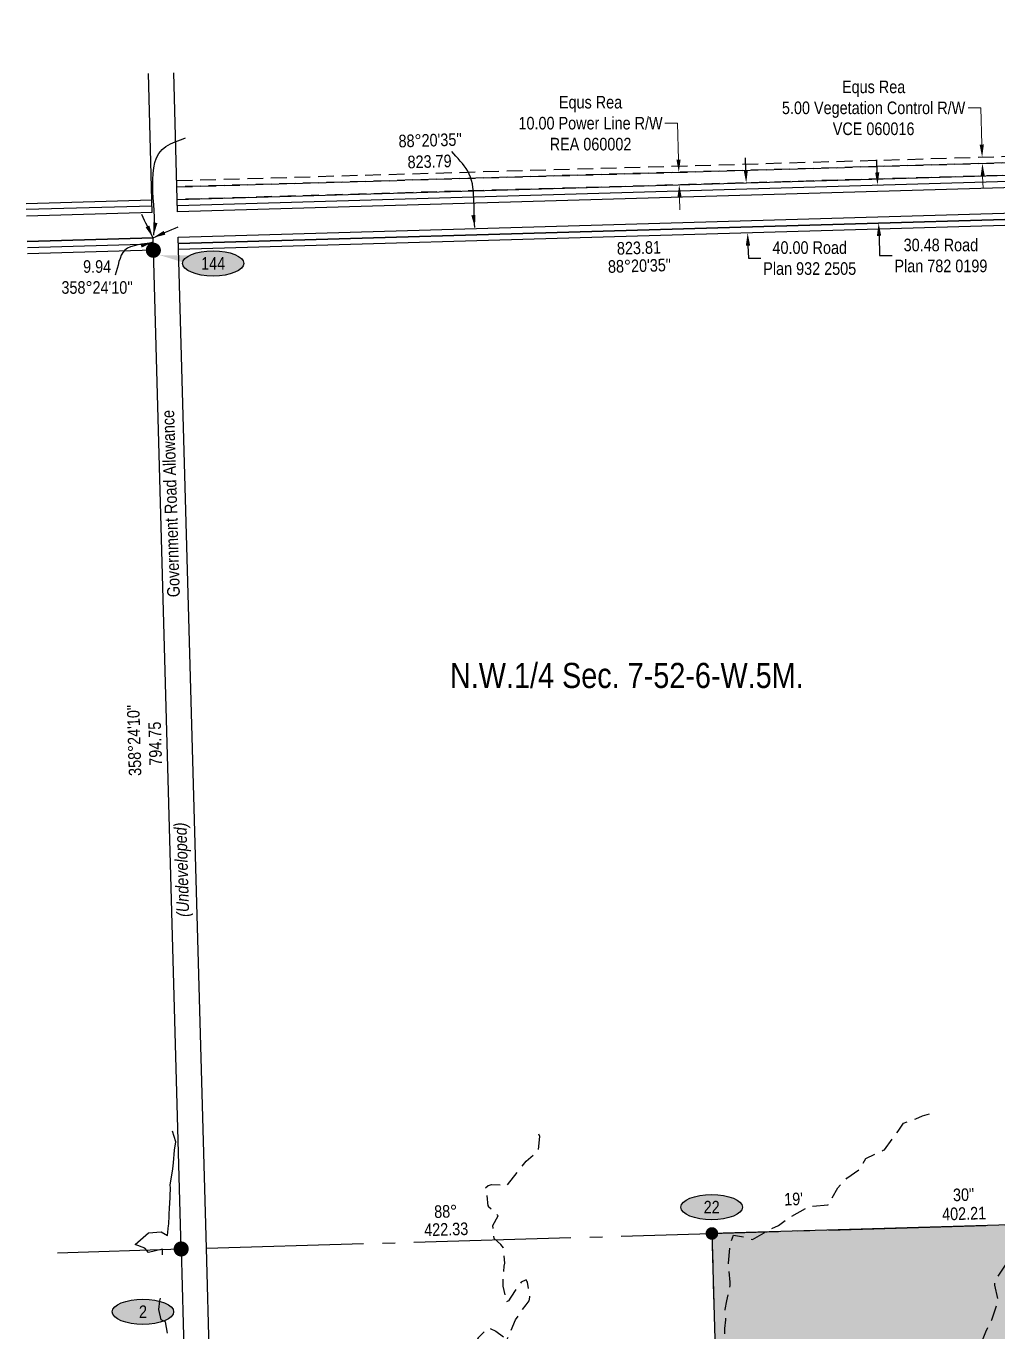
# Model space of a CAD drawing. Extents: x 637633 to 644092, y 5921573 to 5931294.
# Drawn here: x 640156 to 640928, y 5927222 to 5928261 of the extents above; entities that cross this region are included whole.
import ezdxf
from ezdxf.enums import TextEntityAlignment as Align

# ---------------------------------------------------------------- set-up
doc = ezdxf.new("R2010")
doc.units = 0
doc.header["$LTSCALE"] = 5
for name, pattern in [('DASHED2', [3.75, 2.5, -1.25]), ('foc-FLOWLINE', [3.75, 2.5, -1.25]), ('foc-LSD', [8, 5, -3]), ('foc-QUARTERLINE', [33, 25, -3, 2, -3])]:
    doc.linetypes.add(name, pattern=pattern)
for name, color, linetype in [('C-SYMBOL', 7, 'Continuous'), ('Contour_Line_Intermediate', 254, 'Continuous'), ('Contour_Line_Major', 254, 'Continuous'), ('F-EZE', 190, 'foc-FLOWLINE'), ('F-VCE', 190, 'foc-FLOWLINE'), ('L-BD', 7, 'Continuous'), ('L-BD1', 253, 'Continuous'), ('L-MON', 1, 'Continuous'), ('L-QSEC', 8, 'foc-QUARTERLINE'), ('L-ROAD-T', 7, 'Continuous'), ('L-SEC', 7, 'Continuous'), ('L-SECTION-LSD', 7, 'foc-LSD'), ('L-TITLEDB', 4, 'Continuous'), ('L-TITLEDB-T', 4, 'Continuous'), ('P-ELEVATION', 7, 'Continuous'), ('P-PROPOSED', 10, 'Continuous'), ('P-PROPOSED-H', 21, 'Continuous')]:
    doc.layers.add(name, color=color, linetype=linetype)
for name, color, linetype, lineweight in [('F-EZE-T', 190, 'Continuous', 9), ('F-VCE-T', 190, 'Continuous', 9), ('T-TEXT', 48, 'Continuous', 18)]:
    doc.layers.add(name, color=color, linetype=linetype, lineweight=lineweight)
doc.styles.add('175L', font='ARIALN.TTF', dxfattribs={"height": 20})
doc.styles.add('80', font='ARIALN.TTF', dxfattribs={"height": 10})
doc.styles.add('80CG', font='ARIALN.TTF', dxfattribs={"height": 10})
doc.styles.add('80L', font='ARIALN.TTF', dxfattribs={"height": 10})
doc.styles.add('80LS', font='ARIALNI.TTF', dxfattribs={"height": 10})
doc.dimstyles.new('Compass 5 000', dxfattribs={"dimscale": 5, "dimtxt": 9, "dimasz": 2, "dimexe": 0.2, "dimexo": 0.0625, "dimgap": 0.5, "dimtad": 0, "dimtih": 1, "dimtoh": 1, "dimzin": 0, "dimdsep": 46, "dimtxsty": '80CG', "dimcen": 0.1, "dimse1": 1, "dimse2": 1, "dimclrd": 256, "dimclrt": 256, "dimaunit": 1, "dimadec": 4, "dimazin": 0, "dimtfac": 0.06, "dimtofl": 0, "dimtmove": 0, "dimatfit": 1, "dimfxl": 0.2, "dimtolj": 1, "dimtzin": 0, "dimlwd": -1, "dimarcsym": 0})

# ---------------------------------------------------------------- blocks, each defined once
blk = doc.blocks.new('fdia')
at = {"color": 255, "const_width": 1}
blk.add_lwpolyline([(-0.5, 0, 1), (0.5, 0, 1)], format="xyb", close=True, dxfattribs=at)
blk = doc.blocks.new('Fdiaa')
blk.add_blockref('fdia', (0, 0))
blk = doc.blocks.new('fdib')
at = {"color": 1, "const_width": 1.6}
blk.add_lwpolyline([(-0.4, 0, 1), (0.4, 0, 1)], format="xyb", close=True, dxfattribs=at)
at = {"color": 1}
blk.add_circle((0, 0), 0.8, dxfattribs=at)
blk = doc.blocks.new('Fdibb')
blk.add_blockref('fdib', (0, 0))
blk = doc.blocks.new('fdicc')
for name in ['Fdibb', 'Fdiaa']:
    blk.add_blockref(name, (0, 0))
blk = doc.blocks.new('FDI')
blk.add_blockref('fdicc', (0, 0))
blk = doc.blocks.new('*D74')
at = {"layer": 'L-TITLEDB-T', "transparency": 16777216}
for p, q in [((640832.4, 5928144.4), (640832.1, 5928154.4)), ((640833.9, 5928094), (640834.3, 5928078.3)), ((640834.3, 5928078.3), (640844.3, 5928078.3))]:
    blk.add_line(p, q, dxfattribs=at)
for points in [[(640834.1, 5928144.4), (640830.8, 5928144.3), (640832.7, 5928134.4)], [(640835.6, 5928094), (640832.2, 5928093.9), (640833.6, 5928104)]]:
    blk.add_solid(points, dxfattribs=at)
at = {"layer": 'L-TITLEDB-T', "transparency": 16777216, "insert": (640883.1, 5928078.3), "char_height": 10, "attachment_point": 5, "style": '80CG'}
blk.add_mtext('\\A1;30.48 Road\\PPlan 782 0199', dxfattribs=at)
blk = doc.blocks.new('*D75')
at = {"layer": 'L-TITLEDB-T', "transparency": 16777216}
for p, q in [((640728, 5928146.1), (640727.7, 5928156.1)), ((640729.7, 5928086.2), (640730, 5928076.2)), ((640730, 5928076.2), (640740, 5928076.2))]:
    blk.add_line(p, q, dxfattribs=at)
for points in [[(640729.6, 5928146.1), (640726.3, 5928146), (640728.3, 5928136.1)], [(640731.4, 5928086.2), (640728, 5928086.1), (640729.4, 5928096.2)]]:
    blk.add_solid(points, dxfattribs=at)
at = {"layer": 'L-TITLEDB-T', "transparency": 16777216, "insert": (640778.8, 5928076.2), "char_height": 10, "attachment_point": 5, "style": '80CG'}
blk.add_mtext('\\A1;40.00 Road\\PPlan 932 2505', dxfattribs=at)
blk = doc.blocks.new('*D76')
at = {"layer": 'F-EZE-T', "transparency": 16777216}
for p, q in [((640673.6, 5928183.5), (640663.6, 5928183.5)), ((640674.4, 5928154.5), (640673.6, 5928183.5)), ((640675.3, 5928124.5), (640675.6, 5928114.5))]:
    blk.add_line(p, q, dxfattribs=at)
for points in [[(640676.1, 5928154.6), (640672.8, 5928154.5), (640674.7, 5928144.5)], [(640677, 5928124.6), (640673.6, 5928124.5), (640675, 5928134.5)]]:
    blk.add_solid(points, dxfattribs=at)
at = {"layer": 'F-EZE-T', "transparency": 16777216, "insert": (640604.5, 5928183.5), "char_height": 10, "attachment_point": 5, "style": '80CG'}
blk.add_mtext('\\A1;Equs Rea\\P10.00 Power Line R/W\\PREA 060002', dxfattribs=at)
blk = doc.blocks.new('*D77')
at = {"layer": 'F-VCE-T', "transparency": 16777216}
for p, q in [((640914.8, 5928195.7), (640904.8, 5928195.7)), ((640915.6, 5928166.5), (640914.8, 5928195.7)), ((640916.3, 5928141.5), (640916.6, 5928131.5))]:
    blk.add_line(p, q, dxfattribs=at)
for points in [[(640917.3, 5928166.6), (640913.9, 5928166.5), (640915.9, 5928156.5)], [(640918, 5928141.6), (640914.7, 5928141.5), (640916.1, 5928151.5)]]:
    blk.add_solid(points, dxfattribs=at)
at = {"layer": 'F-VCE-T', "transparency": 16777216, "insert": (640829.6, 5928195.7), "char_height": 10, "attachment_point": 5, "style": '80CG'}
blk.add_mtext('\\A1;Equs Rea\\P5.00 Vegetation Control R/W\\PVCE 060016', dxfattribs=at)
blk = doc.blocks.new('PLIA')
at = {"color": 255, "const_width": 1}
blk.add_lwpolyline([(-0.5, 0, 1), (0.5, 0, 1)], format="xyb", close=True, dxfattribs=at)
blk = doc.blocks.new('PLIAA')
blk.add_blockref('PLIA', (0, 0))
blk = doc.blocks.new('PLIB')
at = {"color": 1}
blk.add_circle((0, 0), 0.8, dxfattribs=at)
blk = doc.blocks.new('PLIBB')
blk.add_blockref('PLIB', (0, 0))
blk = doc.blocks.new('PLICC')
for name in ['PLIAA', 'PLIBB']:
    blk.add_blockref(name, (0, 0))
blk = doc.blocks.new('PLI')
blk.add_blockref('PLICC', (0, 0))
blk = doc.blocks.new('we')
at = {"layer": 'P-ELEVATION'}
h = blk.add_hatch(color=111, dxfattribs=at)
h.dxf.hatch_style = 1
edge = h.paths.add_edge_path()
edge.add_ellipse((0, 0), major_axis=(-24.4, 0), ratio=0.410256, start_angle=0, end_angle=360)
at = {"layer": 'P-ELEVATION', "color": 7, "flags": 128}
blk.add_lwpolyline([(0, 0, 12.5, 0, 0), (-12.4, -6.4, 0, 0, 0)], format="xyseb", dxfattribs=at)
at = {"layer": 'P-ELEVATION', "color": 7}
blk.add_ellipse((0, 0), major_axis=(-24.4, 0), ratio=0.410256, dxfattribs=at)
at = {"layer": 'P-ELEVATION', "style": '80'}
blk.add_attdef('ELEVATION', text='', height=10, dxfattribs=at).set_placement((0, 0), align=Align.MIDDLE_CENTER)
blk = doc.blocks.new('*U97')
at = {"layer": 'P-ELEVATION'}
h = blk.add_hatch(color=111, dxfattribs=at)
h.dxf.hatch_style = 1
edge = h.paths.add_edge_path()
edge.add_ellipse((0, 0), major_axis=(-24.4, 0), ratio=0.410256, start_angle=0, end_angle=360)
at = {"layer": 'P-ELEVATION', "color": 7, "flags": 128}
blk.add_lwpolyline([(0, 0, 12.5, 0, 0), (-13.2, 2.2, 0, 0, 0)], format="xyseb", dxfattribs=at)
at = {"layer": 'P-ELEVATION', "color": 7}
blk.add_ellipse((0, 0), major_axis=(-24.4, 0), ratio=0.410256, dxfattribs=at)
at = {"layer": 'P-ELEVATION', "style": '80'}
blk.add_attdef('ELEVATION', text='', height=10, dxfattribs=at).set_placement((0, 0), align=Align.MIDDLE_CENTER)
blk = doc.blocks.new('*U106')
at = {"layer": 'P-ELEVATION'}
h = blk.add_hatch(color=111, dxfattribs=at)
h.dxf.hatch_style = 1
edge = h.paths.add_edge_path()
edge.add_ellipse((0, 0), major_axis=(-24.4, 0), ratio=0.410256, start_angle=0, end_angle=360)
at = {"layer": 'P-ELEVATION', "color": 7, "flags": 128}
blk.add_lwpolyline([(0, 0, 12.5, 0, 0), (-42.6, 6.6, 0, 0, 0)], format="xyseb", dxfattribs=at)
at = {"layer": 'P-ELEVATION', "color": 7}
blk.add_ellipse((0, 0), major_axis=(-24.4, 0), ratio=0.410256, dxfattribs=at)
at = {"layer": 'P-ELEVATION', "style": '80'}
blk.add_attdef('ELEVATION', text='', height=10, dxfattribs=at).set_placement((0, 0), align=Align.MIDDLE_CENTER)

msp = doc.modelspace()

# ---------------------------------------------------------------- hatches: boundary and pattern name
at = {"layer": 'P-PROPOSED-H'}
h = msp.add_hatch(color=256, dxfattribs=at)
h.dxf.hatch_style = 1
h.paths.add_polyline_path([(641528.351, 5926520.306), (641930.638, 5926532.197), (641906.784, 5927335.835), (641424.044, 5927321.72), (641412.367, 5927723.623), (641091.356, 5927714.281), (641102.925, 5927312.331), (640700.997, 5927300.58), (640712.387, 5926898.548), (640310.281, 5926886.7), (640321.49, 5926484.634), (640343.91, 5925680.441), (640365.876, 5924877.148), (641978.387, 5924924.915), (641966.448, 5925326.738), (641563.531, 5925314.752), (641551.805, 5925716.53), (641547.704, 5925857.074), (641417.101, 5925807.14), (641318.468, 5925728.64), (641312.206, 5925736.51), (641412.056, 5925815.978), (641547.393, 5925867.722)])
h.paths.add_polyline_path([(640923.819, 5926542.314), (640920.19, 5926606.961), (640988.628, 5926831.455), (641000.161, 5926856.123), (641001.342, 5926884.686), (641062.461, 5927122.811), (641083.247, 5927266.236), (641125.161, 5927285.375), (641133.099, 5927308.79), (641131.908, 5927327.047), (641103.73, 5927378.641), (641122.78, 5927423.488), (641236.683, 5927448.491), (641240.52, 5927454.383), (641343.598, 5927472.946), (641346.538, 5927421.04), (641380.934, 5927418.394), (641367.044, 5927390.282), (641365.721, 5927380.03), (641380.934, 5927367.462), (641370.02, 5927328.436), (641382.257, 5927227.232), (641380.934, 5927190.191), (641390.539, 5927151.679), (641389.202, 5927036.732), (641404.448, 5926966.033), (641409.21, 5926902.468), (641405.108, 5926824.128), (641409.046, 5926801.252), (641416.192, 5926801.639), (641426.386, 5926487.35), (641385.723, 5926440.202), (641349.442, 5926376.671), (641288.594, 5926388.965), (641235.678, 5926420.715)], flags=16)

# ---------------------------------------------------------------- linework, layer by layer
at = {"layer": 'Contour_Line_Intermediate', "linetype": 'DASHED2', "flags": 128}
for points, elevation in [([(640759.683, 5926922.38), (640761.001, 5926929.915), (640760.975, 5926932.235), (640760.54, 5926944.442), (640761.119, 5926947.221), (640760.67, 5926959.557), (640761.268, 5926962.208), (640763.325, 5926965.089), (640767.495, 5926966.372), (640777.365, 5926962.208), (640777.144, 5926961.02), (640778.334, 5926961.575), (640780.84, 5926962.208), (640793.342, 5926966.255), (640800.731, 5926977.194), (640808.351, 5926985.311), (640820.056, 5926992.181), (640823.36, 5927006.894), (640823.367, 5927007.167), (640823.371, 5927007.179), (640824.737, 5927022.153), (640827.148, 5927025.936), (640824.362, 5927037.139), (640824.374, 5927038.152), (640828.742, 5927052.126), (640838.368, 5927061.913), (640846.556, 5927060.302), (640845.35, 5927052.126), (640845.395, 5927044.156), (640847.338, 5927037.139), (640850.861, 5927034.627), (640852.105, 5927022.153), (640852.517, 5927021.295), (640853.377, 5927011.986), (640854.432, 5927022.153), (640855.82, 5927024.593), (640857.838, 5927037.139), (640857.767, 5927041.523), (640859.544, 5927052.126), (640861.406, 5927060.143), (640860.2, 5927067.112), (640860.795, 5927074.519), (640860.226, 5927082.099), (640859.291, 5927088.004), (640859.341, 5927097.085), (640863.349, 5927107.042), (640864.505, 5927112.072), (640868.386, 5927124.539), (640873.725, 5927117.403), (640877.409, 5927112.072), (640880.679, 5927109.36), (640883.394, 5927107.773), (640889.269, 5927112.072), (640886.894, 5927115.566), (640890.202, 5927127.057), (640889.772, 5927133.425), (640884.88, 5927142.044), (640887.121, 5927145.766), (640890.144, 5927157.03), (640898.403, 5927165.301), (640908.705, 5927167.316), (640913.412, 5927162.696), (640915.734, 5927172.017), (640917.146, 5927175.746), (640918.553, 5927187.003), (640918.419, 5927192.002), (640914.72, 5927201.99), (640914.863, 5927203.438), (640916.781, 5927216.976), (640918.844, 5927222.4), (640923.544, 5927231.962), (640928.421, 5927246.005), (640929.117, 5927246.948), (640928.783, 5927247.31), (640928.421, 5927248.292), (640926.044, 5927259.562), (640925.963, 5927261.935), (640928.421, 5927266.024), (640935.526, 5927276.921), (640943.429, 5927280.317), (640951.434, 5927284.913), (640958.438, 5927284.619), (640961.016, 5927279.495), (640973.447, 5927280.082), (640979.901, 5927283.365), (640988.455, 5927279.957), (640995.231, 5927283.686), (641003.464, 5927289.243), (641004.676, 5927291.908), (641005.167, 5927293.607), (641006.52, 5927306.894), (641010.056, 5927313.476), (641012.981, 5927321.881), (641018.408, 5927336.803), (641018.342, 5927336.866), (641010.644, 5927344.037), (641010.846, 5927351.853), (641010.735, 5927359.113), (641008.152, 5927366.839), (641010.012, 5927373.376), (641012.798, 5927381.826), (641018.473, 5927395.559), (641018.768, 5927396.812), (641018.896, 5927397.235), (641026.056, 5927411.799), (641027.766, 5927421.077), (641025.178, 5927426.785), (641027.984, 5927436.281), (641027.234, 5927441.772), (641033.482, 5927444.441), (641039.624, 5927447.905), (641048.49, 5927452.302), (641056.006, 5927449.275), (641063.499, 5927442.339), (641063.841, 5927442.112), (641065.343, 5927441.772), (641076.138, 5927439.405), (641078.508, 5927438.403), (641087.85, 5927436.113), (641088.516, 5927426.785), (641089.68, 5927422.954), (641093.516, 5927421.482), (641100.568, 5927418.839), (641108.525, 5927412.768), (641108.765, 5927412.038), (641109.239, 5927411.799), (641118.394, 5927406.666), (641123.534, 5927406.282), (641132.467, 5927411.799), (641138.164, 5927426.408), (641138.417, 5927426.785), (641138.543, 5927426.91), (641138.64, 5927426.882), (641153.551, 5927431.604), (641156.948, 5927430.177), (641168.56, 5927427.558), (641170.275, 5927428.497), (641183.569, 5927434.511), (641192.381, 5927435.584), (641198.577, 5927431.503), (641209.313, 5927441.772), (641213.586, 5927443.457), (641215.666, 5927443.848), (641228.595, 5927445.144), (641234.206, 5927447.373), (641243.604, 5927451.356), (641253.221, 5927451.375), (641258.612, 5927445.005), (641272.169, 5927456.757), (641273.621, 5927457.306), (641274.233, 5927457.368), (641288.63, 5927458.278), (641289.987, 5927458.113), (641303.638, 5927460.307), (641308.402, 5927461.514), (641318.647, 5927462.619), (641327.641, 5927465.738), (641330.805, 5927456.757), (641326.677, 5927449.789), (641325.074, 5927441.772), (641329.498, 5927437.62), (641333.656, 5927427.733), (641333.919, 5927427.048), (641333.944, 5927426.785), (641337.761, 5927415.898), (641348.665, 5927412.767), (641349.226, 5927412.36), (641349.99, 5927411.799), (641357.792, 5927405.925), (641363.673, 5927402.126), (641366.274, 5927399.409), (641368.284, 5927396.812), (641371.85, 5927389.99), (641378.682, 5927382.49), (641379.182, 5927382.325), (641379.968, 5927381.826), (641387.902, 5927376.046), (641393.691, 5927371.116), (641395.647, 5927368.793), (641395.948, 5927366.839), (641398.378, 5927356.534), (641398.664, 5927351.853), (641399.907, 5927343.074), (641399.257, 5927336.866), (641400.117, 5927328.297), (641400.31, 5927321.881), (641400.809, 5927314.002), (641402.78, 5927306.894), (641402.491, 5927300.695), (641408.699, 5927299.794), (641418.363, 5927306.894), (641423.708, 5927313.733), (641429.466, 5927321.881), (641438.717, 5927333.611), (641449.187, 5927332.335), (641453.726, 5927332.005), (641462.434, 5927330.575), (641468.734, 5927331.193), (641480.995, 5927334.122), (641483.743, 5927334.337), (641494.493, 5927332.615), (641498.607, 5927333.035)], 801.779), ([(640702.956, 5927165.692), (640703.29, 5927166.968), (640703.996, 5927172.017), (640704.028, 5927172.754), (640708.644, 5927187.003), (640709.641, 5927193.345), (640711.296, 5927201.99), (640711.967, 5927210.653), (640711.424, 5927216.976), (640711.353, 5927225.027), (640712.113, 5927231.962), (640711.509, 5927240.169), (640712.795, 5927246.948), (640715.562, 5927259.203), (640715.43, 5927261.935), (640714.412, 5927273.04), (640714.323, 5927276.921), (640715.392, 5927289.006), (640715.478, 5927291.908), (640718.299, 5927299.198), (640724.653, 5927298.252), (640733.307, 5927295.886), (640742.616, 5927301.202), (640748.316, 5927304.431), (640753.922, 5927306.894), (640763.325, 5927313.726), (640777.996, 5927321.881), (640778.334, 5927322.262), (640778.607, 5927322.154), (640793.342, 5927323.3), (640801.048, 5927336.866), (640808.351, 5927344.572), (640818.591, 5927351.853), (640823.36, 5927360.237), (640837.194, 5927366.839), (640838.368, 5927367.206), (640849.041, 5927381.826), (640853.377, 5927388.219), (640863.302, 5927391.736), (640868.386, 5927394.113), (640877.08, 5927396.812)], 802.778), ([(640535.53, 5926907.596), (640538.194, 5926907.037), (640539.676, 5926903.743), (640546.902, 5926902.262), (640550.444, 5926899.508), (640553.203, 5926898.144), (640557.738, 5926902.262), (640568.212, 5926909.294), (640579.846, 5926913.88), (640583.22, 5926910.864), (640593.555, 5926912.582), (640598.229, 5926906.711), (640604.598, 5926908.623), (640600.692, 5926902.262), (640608.35, 5926897.383), (640613.238, 5926896.269), (640619.51, 5926902.262), (640620.611, 5926909.624), (640616.307, 5926917.248), (640628.246, 5926923.255), (640632.451, 5926921.447), (640643.255, 5926917.345), (640643.483, 5926917.476), (640658.264, 5926928.039), (640664.473, 5926932.235), (640673.273, 5926945.789), (640673.927, 5926947.221), (640673.889, 5926947.838), (640673.273, 5926950.618), (640671.908, 5926947.221), (640658.264, 5926938.235), (640652.48, 5926941.446), (640650.512, 5926947.221), (640658.264, 5926961.172), (640660.947, 5926962.208), (640658.898, 5926962.842), (640659.193, 5926977.194), (640658.937, 5926977.867), (640658.264, 5926982.124), (640656.205, 5926990.124), (640650.996, 5926992.181), (640645.576, 5926994.498), (640649.748, 5927007.167), (640650.73, 5927014.63), (640643.255, 5927020.299), (640642.303, 5927021.203), (640640.863, 5927022.153), (640634.824, 5927028.721), (640628.246, 5927030.238), (640618.312, 5927022.153), (640622.302, 5927016.217), (640618.532, 5927007.167), (640616.03, 5926994.969), (640616.188, 5926992.181), (640614.93, 5926978.883), (640614.491, 5926977.194), (640613.238, 5926974.368), (640612.199, 5926976.158), (640612.537, 5926977.194), (640611.945, 5926990.89), (640612.326, 5926992.181), (640611.235, 5927005.166), (640611.428, 5927007.167), (640612.578, 5927021.495), (640612.089, 5927022.153), (640610.749, 5927034.655), (640598.229, 5927034.314), (640597.299, 5927036.211), (640595.799, 5927037.139), (640594.757, 5927048.659), (640583.22, 5927048.117), (640576.493, 5927045.409), (640568.212, 5927047.857), (640554.053, 5927037.139), (640555.47, 5927024.417), (640553.715, 5927022.153), (640553.203, 5927020.383), (640550.168, 5927019.124), (640547.981, 5927022.153), (640550.911, 5927034.851), (640550.439, 5927037.139), (640550.351, 5927049.279), (640549.811, 5927052.126), (640553.203, 5927058.259), (640565.515, 5927067.112), (640555.89, 5927069.795), (640553.203, 5927070.026), (640541.346, 5927070.259), (640538.194, 5927077.7), (640537.379, 5927081.285), (640536.952, 5927082.099), (640538.194, 5927084.282), (640542.625, 5927097.085), (640544.851, 5927103.732), (640538.916, 5927112.072), (640553.203, 5927126.272), (640553.555, 5927127.057), (640553.461, 5927127.314), (640553.203, 5927128.424), (640543.977, 5927132.832), (640538.194, 5927134.723), (640534.284, 5927138.139), (640531.007, 5927142.044), (640535.664, 5927154.505), (640536.906, 5927157.03), (640538.194, 5927158.156), (640543.91, 5927172.017), (640543.479, 5927177.294), (640538.194, 5927179.989), (640534.551, 5927183.365), (640530.699, 5927187.003), (640530.004, 5927193.811), (640523.185, 5927201.79), (640523.111, 5927201.915), (640523.101, 5927201.99), (640519.147, 5927212.943), (640514.702, 5927216.976), (640523.185, 5927225.548), (640529.221, 5927223.003), (640537.287, 5927216.976), (640526.082, 5927204.882), (640538.194, 5927216.304), (640538.536, 5927216.976), (640538.682, 5927217.462), (640544.749, 5927231.962), (640553.203, 5927243.894), (640555.776, 5927246.948), (640556.286, 5927250.026), (640554.393, 5927261.935), (640553.945, 5927262.676), (640553.203, 5927263.604), (640549.212, 5927261.935), (640541.175, 5927249.925), (640539.339, 5927246.948), (640538.194, 5927246.55), (640537.422, 5927246.179), (640537.835, 5927246.948), (640534.971, 5927258.716), (640534.965, 5927261.935), (640535.941, 5927274.673), (640536.293, 5927276.921), (640535.38, 5927289.098), (640533.236, 5927291.908), (640527.835, 5927296.551), (640526.699, 5927306.894), (640530.945, 5927314.642), (640523.359, 5927321.881), (640523.622, 5927322.317), (640523.185, 5927322.187), (640521.789, 5927335.473), (640520.925, 5927336.866), (640523.185, 5927338.604), (640525.885, 5927339.563), (640538.194, 5927338.852), (640548.437, 5927351.853), (640553.203, 5927358.055), (640563.186, 5927366.839), (640564.09, 5927377.71), (640562.239, 5927381.826)], 803.778)]:
    msp.add_lwpolyline(points, dxfattribs=dict(at, elevation=elevation))
at = {"layer": 'Contour_Line_Major', "elevation": 804.778, "flags": 128}
for points in [[(640264.217, 5927283.653), (640264.207, 5927288.084), (640253.029, 5927285.496), (640250.017, 5927288.901), (640242.423, 5927291.908), (640253.029, 5927301.027), (640262.976, 5927301.84), (640268.037, 5927299.008), (640268.962, 5927306.894), (640269.075, 5927307.93), (640269.575, 5927321.881), (640269.831, 5927323.671), (640270.404, 5927336.866), (640270.209, 5927339.035), (640272.446, 5927351.853), (640272.863, 5927356.671), (640273.694, 5927366.839), (640274.616, 5927373.407), (640271.936, 5927381.826)], [(640268.037, 5927221.36), (640266.402, 5927230.329), (640262.934, 5927231.962), (640261.071, 5927239.993), (640262.109, 5927246.948), (640262.558, 5927249.237)]]:
    msp.add_lwpolyline(points, dxfattribs=at)
at = {"layer": 'F-EZE'}
msp.add_lwpolyline([(640275.555, 5928132.916), (641081.689, 5928156.324), (641645.203, 5928172.672), (641657.399, 5928173.027), (641881.732, 5928179.555), (641882.024, 5928169.505), (641657.262, 5928163.003), (641645.066, 5928162.649), (641081.984, 5928146.387), (640275.833, 5928122.914)], dxfattribs=at)
at = {"layer": 'F-VCE'}
msp.add_lwpolyline([(640275.415, 5928137.918), (641081.541, 5928161.325), (641645.272, 5928177.68), (641657.468, 5928178.035), (641881.586, 5928184.556), (641881.732, 5928179.555), (641657.399, 5928173.027), (641645.203, 5928172.672), (641081.689, 5928156.324), (640275.555, 5928132.916)], dxfattribs=at)
at = {"layer": 'L-QSEC'}
for p, q in [((640299.07, 5927288.828), (641906.784, 5927335.835)), ((640180.708, 5927285.124), (640278.967, 5927288.24))]:
    msp.add_line(p, q, dxfattribs=at)
at = {"layer": 'L-SEC'}
for p, q in [((640276.108, 5928113.072), (640273.027, 5928223.636)), ((641882.312, 5928159.619), (640276.108, 5928113.072)), ((640276.667, 5928093), (641882.906, 5928139.481)), ((640256.005, 5928112.489), (640155.95, 5928109.589)), ((640156.514, 5928089.523), (640256.564, 5928092.418)), ((640299.07, 5927288.828), (640276.667, 5928093)), ((640278.967, 5927288.24), (640301.387, 5926484.04)), ((640321.49, 5926484.634), (640299.07, 5927288.828))]:
    msp.add_line(p, q, dxfattribs=at)
at = {"layer": 'L-SEC', "flags": 128}
for points in [[(640256.005, 5928112.489), (640252.924, 5928223.063)], [(640278.967, 5927288.24), (640256.564, 5928092.418)]]:
    msp.add_lwpolyline(points, dxfattribs=at)
at = {"layer": 'L-SECTION-LSD', "flags": 128}
msp.add_lwpolyline([(640700.997, 5927300.58), (640723.747, 5926496.524)], dxfattribs=at)
at = {"layer": 'L-TITLEDB'}
for points in [[(640275.833, 5928122.914), (641081.984, 5928146.387), (641645.066, 5928162.649), (641657.262, 5928163.003), (641882.024, 5928169.505), (641882.162, 5928164.796), (641657.197, 5928158.268), (641645.002, 5928157.914), (641082.126, 5928141.63), (640982.162, 5928138.719)], [(640275.966, 5928118.156), (641082.126, 5928141.63), (641645.002, 5928157.914), (641657.197, 5928158.268), (641882.162, 5928164.796), (641882.312, 5928159.619), (641657.127, 5928153.083), (641644.932, 5928152.729), (641082.279, 5928136.448), (640982.306, 5928133.537)], [(640982.866, 5928113.436), (641644.661, 5928132.587), (641657.601, 5928132.961), (641882.906, 5928139.481), (641883.056, 5928134.429), (641659.721, 5928127.949), (641644.585, 5928127.51), (641560.663, 5928125.075), (641079.927, 5928111.126), (640276.811, 5928087.824)], [(640276.811, 5928087.824), (641079.927, 5928111.126), (641560.663, 5928125.075), (641644.585, 5928127.51), (641659.721, 5928127.949), (641883.056, 5928134.429), (641883.201, 5928129.551), (641883.201, 5928129.551), (641080.083, 5928106.322), (640276.944, 5928083.05)]]:
    msp.add_lwpolyline(points, dxfattribs=at)
at = {"layer": 'L-TITLEDB', "flags": 128}
for points in [[(640255.717, 5928122.422), (640155.662, 5928119.523)], [(640255.855, 5928117.665), (640155.8, 5928114.766)], [(640256.005, 5928112.489), (640155.95, 5928109.589)], [(640256.564, 5928092.418), (640156.514, 5928089.523)], [(640256.714, 5928087.242), (640156.664, 5928084.347)], [(640256.851, 5928082.485), (640156.801, 5928079.59)]]:
    msp.add_lwpolyline(points, dxfattribs=at)
at = {"layer": 'P-PROPOSED', "flags": 128}
msp.add_lwpolyline([(641528.351, 5926520.306), (641930.638, 5926532.197), (641906.784, 5927335.835), (641424.044, 5927321.72), (641412.367, 5927723.623), (641091.356, 5927714.281), (641102.925, 5927312.331), (640700.997, 5927300.58), (640712.387, 5926898.548), (640310.281, 5926886.7), (640321.49, 5926484.634), (640343.91, 5925680.441), (640365.876, 5924877.148), (641978.387, 5924924.915), (641966.448, 5925326.738), (641563.531, 5925314.752), (641551.805, 5925716.53), (641547.704, 5925857.074), (641417.101, 5925807.14), (641318.468, 5925728.64), (641312.206, 5925736.51), (641412.056, 5925815.978), (641547.393, 5925867.722)], close=True, dxfattribs=at)

# ---------------------------------------------------------------- block references
at = {"layer": 'L-MON'}
for name, p, xscale, yscale, zscale in [('FDI', (640256.841, 5928082.467), 4.999999999999972, 4.999999999999972, 4.999999999999972), ('PLI', (640700.997, 5927300.58), 4.998619999999996, 4.998619999999996, 4.998619999999996), ('FDI', (640278.967, 5927288.24), 4.999999999999972, 4.999999999999972, 4.999999999999972)]:
    msp.add_blockref(name, p, dxfattribs=dict(at, xscale=xscale, yscale=yscale, zscale=zscale))
at = {"layer": 'L-MON', "xscale": 0.999724, "yscale": 0.999724, "zscale": 0.999724}
for name, p, values in [('*U106', (640304.409, 5928072.008), {'ELEVATION': '144'}), ('we', (640700.817, 5927321.492), {'ELEVATION': '22'}), ('*U97', (640248.588, 5927238.315), {'ELEVATION': '2'})]:
    msp.add_blockref(name, p, dxfattribs=at).add_auto_attribs(values)

# ---------------------------------------------------------------- texts
at = {"layer": 'C-SYMBOL', "color": 3, "style": '175L'}
msp.add_text('N.W.1/4 Sec. 7-52-6-W.5M.', height=19.99448, dxfattribs=at).set_placement((640633.378, 5927728.362), align=Align.BOTTOM_CENTER)
at = {"layer": 'L-BD', "style": '80L'}
for s, p in [("88°20'35''", (640451.948, 5928164.264)), ('823.79', (640459.117, 5928147.598))]:
    msp.add_text(s, height=9.9972, rotation=1.6575, dxfattribs=at).set_placement(p)
for s, height, rotation, p in [('823.81', 9.9972, 1.6598, (640642.973, 5928084.434)), ('88°20\'35"', 9.9972, 1.6598, (640643.386, 5928070.194)), ('358%%D24\'10"', 9.99724, 91.5969, (640241.526, 5927692.654)), ('794.75', 9.9972, 91.5958, (640258.272, 5927690.065)), ('88°', 9.9972, 1.6748, (640489.288, 5927318.143)), ('422.33', 9.9972, 1.6748, (640489.705, 5927303.903))]:
    msp.add_text(s, height=height, rotation=rotation, dxfattribs=at).set_placement(p, align=Align.MIDDLE)
at = {"layer": 'L-BD1', "style": '80L'}
for s, p in [('30"', (640901.135, 5927331.429)), ("19'", (640765.958, 5927327.979)), ('402.21', (640901.573, 5927316.439))]:
    msp.add_text(s, height=9.9972, rotation=1.6748, dxfattribs=at).set_placement(p, align=Align.MIDDLE)
at = {"layer": 'L-ROAD-T', "style": '80L'}
msp.add_text('Government Road Allowance', height=10, rotation=91.782364, dxfattribs=at).set_placement((640270.633, 5927881.001), align=Align.MIDDLE_CENTER)
at = {"layer": 'T-TEXT', "style": '80LS'}
msp.add_text('(Undeveloped)', height=10, rotation=91.782364, dxfattribs=at).set_placement((640279.249, 5927589.849), align=Align.MIDDLE_CENTER)

# ---------------------------------------------------------------- dimensions: what is measured, and where the dimension line sits
at = {"layer": 'F-EZE-T'}
dim = msp.add_linear_dim(base=(640674.732, 5928144.507), p1=(640596.564, 5928132.253), p2=(640596.274, 5928142.229), angle=91.663267, text='Equs Rea\\P10.00 Power Line R/W\\PREA 060002', dimstyle='Compass 5 000', dxfattribs=at)
dim.commit()
dim.dimension.update_dxf_attribs({"geometry": '*D76', "text_midpoint": (640604.459, 5928183.514), "dimtype": 161})
at = {"layer": 'F-VCE-T'}
dim = msp.add_linear_dim(base=(640915.906, 5928156.515), p1=(640668.702, 5928144.332), p2=(640668.556, 5928149.333), angle=91.663232, text='Equs Rea\\P5.00 Vegetation Control R/W\\PVCE 060016', dimstyle='Compass 5 000', dxfattribs=at)
dim.commit()
dim.dimension.update_dxf_attribs({"geometry": '*D77', "text_midpoint": (640829.635, 5928195.72), "dimtype": 161})
at = {"layer": 'L-TITLEDB-T'}
for base, p1, p2, angle, text, picture, middle in [((640729.408, 5928096.161), (640801.904, 5928138.232), (640803.061, 5928098.295), 271.65979, '40.00 Road\\PPlan 932 2505', '*D75', (640778.756, 5928076.169)), ((640833.6, 5928103.979), (640834.735, 5928134.426), (640835.617, 5928104.037), 271.66197, '30.48 Road\\PPlan 782 0199', '*D74', (640883.093, 5928078.338))]:
    dim = msp.add_linear_dim(base=base, p1=p1, p2=p2, angle=angle, text=text, dimstyle='Compass 5 000', dxfattribs=at)
    dim.commit()
    dim.dimension.update_dxf_attribs({"geometry": picture, "text_midpoint": middle, "dimtype": 161})

# ---------------------------------------------------------------- leaders
at = {"layer": 'L-BD', "path_type": 1}
for points in [[(640512.588, 5928100.533), (640506.854, 5928145.471), (640494.185, 5928161.111)], [(640256.564, 5928092.418), (640247.6, 5928110.794)], [(640256.564, 5928092.418), (640276.567, 5928101.144)]]:
    msp.add_leader(points, dimstyle='Compass 5 000', override={"dimgap": 0.5, "dimtad": 0}, dxfattribs=at)
at = {"layer": 'L-MON', "path_type": 1}
msp.add_leader([(640257.094, 5928094.459), (640266.837, 5928165.061), (640282.442, 5928171.859)], dimstyle='Compass 5 000', override={"dimgap": 0.5, "dimtad": 0}, dxfattribs=at)

# ---------------------------------------------------------------- next in the draw order: texts
at = {"layer": 'L-BD', "insert": (640212.138, 5928074.557), "char_height": 9.99724, "width": 50.66274, "attachment_point": 2, "style": '80L', "bg_fill": 2}
msp.add_mtext("9.94 358°24'10''", dxfattribs=at)

# ---------------------------------------------------------------- next in the draw order: leaders
at = {"layer": 'L-BD', "path_type": 1}
msp.add_leader([(640256.66, 5928088.952), (640234.069, 5928082.468), (640226.414, 5928062.78)], dimstyle='Compass 5 000', override={"dimgap": 0.5, "dimtad": 0}, dxfattribs=at)

doc.saveas('drawing.dxf')
